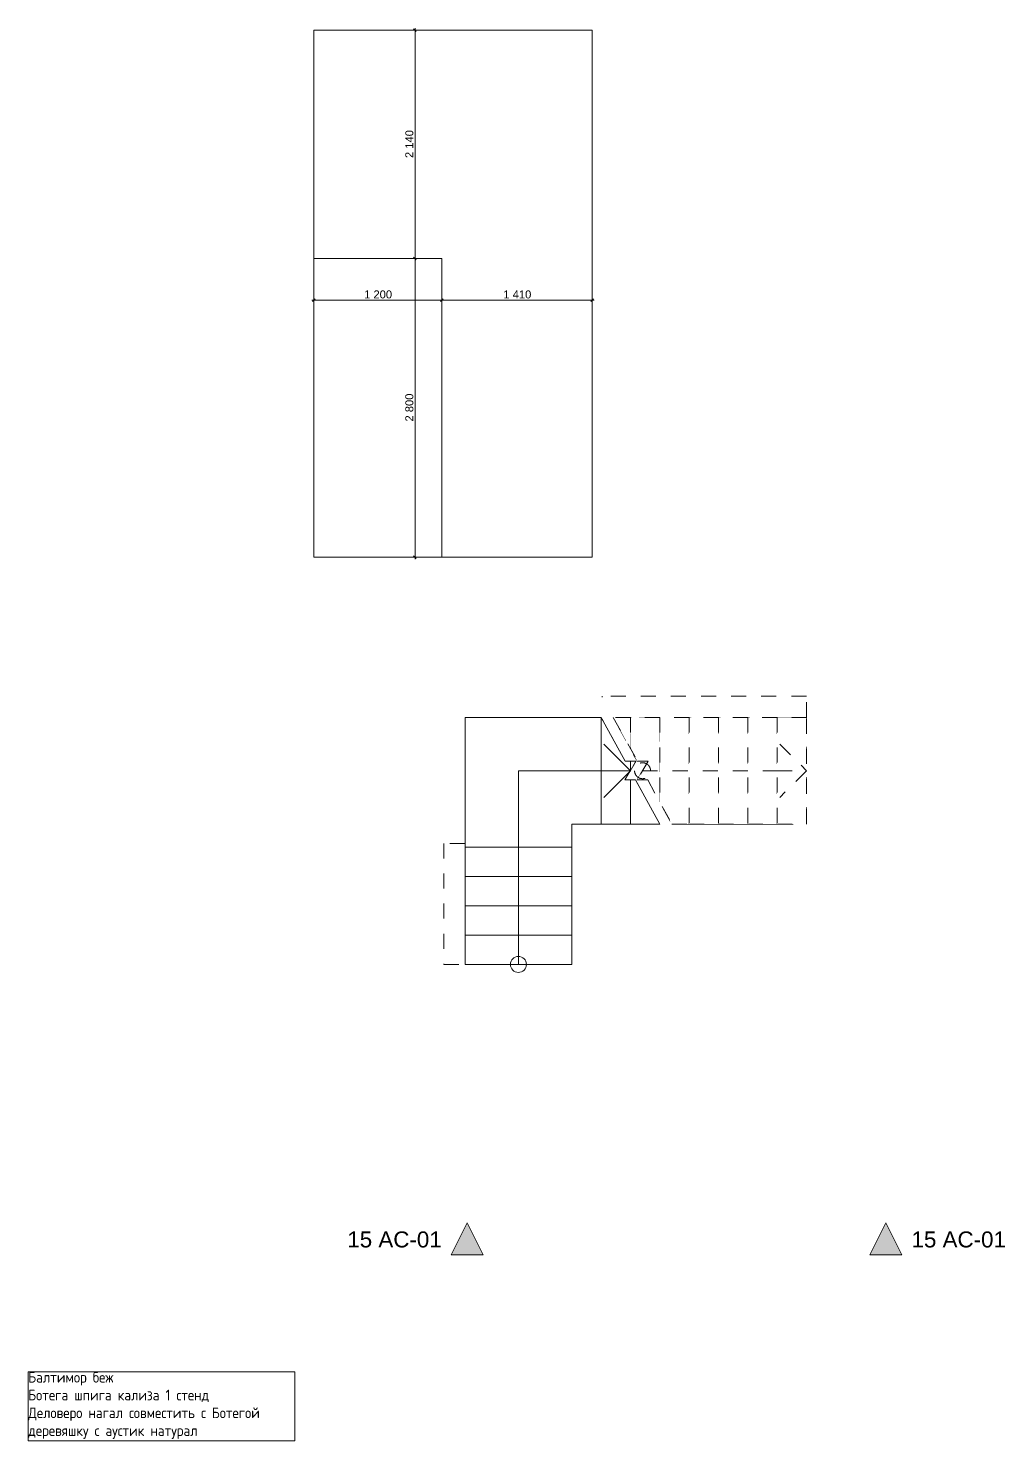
# Model space of a CAD drawing. Header units: millimetres. Extents: x 2336463 to 2579121, y 595385 to 778077.
# Drawn here: x 2492781 to 2501935, y 701794 to 715035 of the extents above; entities that cross this region are included whole.
import ezdxf

# ---------------------------------------------------------------- set-up
doc = ezdxf.new("R2010")
doc.units = ezdxf.units.MM
doc.header["$MEASUREMENT"] = 0
for name, pattern in [('Wipeout_Contour', [1000, 0, -1000]), ('Пунктирная', [88.194442, 0, -88.194442]), ('Штриховая', [282.222223, 141.111112, -141.111112])]:
    doc.linetypes.add(name, pattern=pattern)
for name, color, linetype, lineweight in [('+ план экспозиций_Ном._пера__1', 7, 'Continuous', 13), ('+развертка_Ном._пера__7', 7, 'Continuous', 15), ('1 Планировка_Ном._пера__1', 7, 'Continuous', 13)]:
    doc.layers.add(name, color=color, linetype=linetype, lineweight=lineweight)
for name, color, linetype in [('+развертка', 7, 'Continuous'), ('1 Планировка размеры', 7, 'Continuous'), ('Конструктив - Лестницы', 7, 'Continuous')]:
    doc.layers.add(name, color=color, linetype=linetype)
for name, color, linetype, lineweight, true_color in [('+развертка_Ном._пера__6', 7, 'Continuous', 0, 0x5c5c5c), ('1 Планировка размеры_Ном._пера__242', 7, 'Continuous', 13, 0x1b55b5), ('Конструктив - Лестницы_Ном._пера__11', 7, 'Continuous', 15, 0x6c80ff)]:
    doc.layers.add(name, color=color, linetype=linetype, lineweight=lineweight, true_color=true_color)
doc.styles.add('СГЕНЕРИР_СТИЛЬ_1', font='arial.ttf')
doc.styles.add('СГЕНЕРИР_СТИЛЬ_2', font='arial.ttf')
doc.styles.add('СГЕНЕРИР_СТИЛЬ_4', font='isocp.shx')
doc.dimstyles.new('СГЕНЕРИР_СТИЛЬ__1', dxfattribs={"dimtxt": 75, "dimasz": 23.75, "dimexe": 0.18, "dimexo": 300, "dimgap": 0, "dimtad": 1, "dimtih": 1, "dimtoh": 1, "dimdec": 0, "dimzin": 0, "dimdsep": 46, "dimtxsty": 'СГЕНЕРИР_СТИЛЬ_1', "dimblk": 'ARROWHEAD_6', "dimblk1": 'ARROWHEAD_6', "dimblk2": 'ARROWHEAD_6', "dimcen": 0.09, "dimclrd": 256, "dimclre": 256, "dimclrt": 256, "dimazin": 0, "dimtfac": 1, "dimtdec": 4, "dimtmove": 0, "dimatfit": 3, "dimfxl": 0, "dimtolj": 1, "dimtzin": 0, "dimarcsym": 0})
doc.dimstyles.new('СГЕНЕРИР_СТИЛЬ__2', dxfattribs={"dimtxt": 75, "dimasz": 23.75, "dimexe": 0.18, "dimexo": 300, "dimgap": 0, "dimtad": 1, "dimdec": 0, "dimzin": 0, "dimdsep": 46, "dimtxsty": 'СГЕНЕРИР_СТИЛЬ_1', "dimblk": 'ARROWHEAD_6', "dimblk1": 'ARROWHEAD_6', "dimblk2": 'ARROWHEAD_6', "dimcen": 0.09, "dimclrd": 256, "dimclre": 256, "dimclrt": 256, "dimazin": 0, "dimtfac": 1, "dimtdec": 4, "dimtmove": 0, "dimatfit": 3, "dimfxl": 0, "dimtolj": 1, "dimtzin": 0, "dimarcsym": 0})

# ---------------------------------------------------------------- blocks, each defined once
blk = doc.blocks.new('Лестница_9', base_point=(2086872, 585814))
at = {"layer": 'Конструктив - Лестницы_Ном._пера__11', "color": 171, "linetype": 'Штриховая', "lineweight": 15, "true_color": 0x6c80ff}
for p, q in [((2498161, 708775), (2498161, 708764)), ((2500076, 708775), (2498161, 708775)), ((2500076, 708575), (2500076, 708775)), ((2496876, 707394), (2496676, 707394)), ((2496676, 707394), (2496676, 706259)), ((2496676, 706259), (2496876, 706259))]:
    blk.add_line(p, q, dxfattribs=at)
at = {"layer": 'Конструктив - Лестницы_Ном._пера__11', "color": 171, "linetype": 'Штриховая', "lineweight": 15, "true_color": 0x6c80ff, "flags": 128}
for points in [[(2496901, 708550), (2498161, 708550), (2498161, 708557), (2498151, 708575), (2496876, 708575), (2496876, 707394), (2496901, 707394)], [(2498436, 707575), (2498436, 707988), (2498374, 707988), (2498436, 708092), (2498436, 708163), (2498377, 708163), (2498161, 708557), (2498161, 707575)], [(2498436, 708575), (2498265, 708575), (2498436, 708264)], [(2498588, 707988), (2498711, 707764), (2498711, 708575), (2498436, 708575), (2498436, 708264), (2498492, 708163), (2498592, 708163), (2498488, 707988)], [(2498986, 708575), (2498711, 708575), (2498711, 707764), (2498815, 707575), (2498986, 707575)], [(2498986, 708575), (2498986, 707575), (2499261, 707575), (2499261, 708575)], [(2499261, 708575), (2499261, 707575), (2499536, 707575), (2499536, 708575)], [(2499536, 708575), (2499536, 707575), (2499811, 707575), (2499811, 708575)], [(2499811, 707575), (2500076, 707575), (2500076, 708575), (2499811, 708575)], [(2498436, 708092), (2498477, 708163), (2498436, 708163)], [(2498436, 707575), (2498701, 707575), (2498474, 707988), (2498436, 707988)], [(2497876, 707394), (2497876, 707575), (2498161, 707575), (2498161, 707600), (2497851, 707600), (2497851, 707394)], [(2496876, 707094), (2497876, 707094), (2497876, 707359), (2497876, 707394), (2496876, 707394), (2496876, 707359)], [(2496876, 706819), (2497876, 706819), (2497876, 707094), (2496876, 707094)], [(2496876, 706544), (2497876, 706544), (2497876, 706819), (2496876, 706819)], [(2496876, 706269), (2497876, 706269), (2497876, 706544), (2496876, 706544)]]:
    blk.add_lwpolyline(points, close=True, dxfattribs=at)
at = {"color": 254, "linetype": 'Wipeout_Contour', "lineweight": 0, "ltscale": 10381430.38932764}
blk.add_wipeout([(2497876, 706534), (2496876, 706534), (2496876, 706259), (2497876, 706259)], dxfattribs=at).dxf.layer = 'Конструктив - Лестницы'
at = {"layer": 'Конструктив - Лестницы_Ном._пера__11', "color": 171, "linetype": 'Continuous', "lineweight": 15, "true_color": 0x6c80ff}
for p, q in [((2497876, 706534), (2496876, 706534)), ((2496876, 706534), (2496876, 706259)), ((2497876, 706259), (2497876, 706534)), ((2496876, 706259), (2497876, 706259))]:
    blk.add_line(p, q, dxfattribs=at)
for start, end in [(0, 180), (180, 0)]:
    blk.add_arc((2497376, 706259), 75, start, end, dxfattribs=at)
at = {"color": 254, "linetype": 'Wipeout_Contour', "lineweight": 0, "ltscale": 10381729.83791637}
blk.add_wipeout([(2497876, 706809), (2496876, 706809), (2496876, 706534), (2497876, 706534)], dxfattribs=at).dxf.layer = 'Конструктив - Лестницы'
at = {"layer": 'Конструктив - Лестницы_Ном._пера__11', "color": 171, "linetype": 'Continuous', "lineweight": 15, "true_color": 0x6c80ff}
for p, q in [((2497876, 706809), (2496876, 706809)), ((2496876, 706809), (2496876, 706534)), ((2497876, 706534), (2497876, 706809)), ((2496876, 706534), (2497876, 706534)), ((2497376, 706259), (2497376, 706534))]:
    blk.add_line(p, q, dxfattribs=at)
at = {"color": 254, "linetype": 'Wipeout_Contour', "lineweight": 0, "ltscale": 10382029.39441566}
blk.add_wipeout([(2497876, 707084), (2496876, 707084), (2496876, 706809), (2497876, 706809)], dxfattribs=at).dxf.layer = 'Конструктив - Лестницы'
at = {"layer": 'Конструктив - Лестницы_Ном._пера__11', "color": 171, "linetype": 'Continuous', "lineweight": 15, "true_color": 0x6c80ff}
for p, q in [((2497876, 707084), (2496876, 707084)), ((2496876, 707084), (2496876, 706809)), ((2497876, 706809), (2497876, 707084)), ((2496876, 706809), (2497876, 706809))]:
    blk.add_line(p, q, dxfattribs=at)
at = {"color": 254, "linetype": 'Wipeout_Contour', "lineweight": 0, "ltscale": 10382329.05881616}
blk.add_wipeout([(2497876, 707084), (2497876, 707359), (2496876, 707359), (2496876, 707084)], dxfattribs=at).dxf.layer = 'Конструктив - Лестницы'
at = {"layer": 'Конструктив - Лестницы_Ном._пера__11', "color": 171, "linetype": 'Continuous', "lineweight": 15, "true_color": 0x6c80ff}
for p, q in [((2497876, 707359), (2496876, 707359)), ((2496876, 707359), (2496876, 707084)), ((2497876, 707084), (2497876, 707359)), ((2496876, 707084), (2497876, 707084))]:
    blk.add_line(p, q, dxfattribs=at)
at = {"color": 254, "linetype": 'Wipeout_Contour', "lineweight": 0, "ltscale": 15575990.20349799}
blk.add_wipeout([(2497876, 707575), (2498151, 707575), (2498151, 708575), (2496876, 708575), (2496876, 707359), (2497876, 707359)], dxfattribs=at).dxf.layer = 'Конструктив - Лестницы'
at = {"layer": 'Конструктив - Лестницы_Ном._пера__11', "color": 171, "linetype": 'Continuous', "lineweight": 15, "true_color": 0x6c80ff}
for p, q in [((2498151, 708575), (2496876, 708575)), ((2496876, 708575), (2496876, 707359)), ((2498151, 707575), (2498151, 708575)), ((2497376, 707359), (2497376, 708075)), ((2497876, 707359), (2497876, 707575)), ((2497876, 707575), (2498151, 707575)), ((2496876, 707359), (2497876, 707359)), ((2497376, 706534), (2497376, 707359))]:
    blk.add_line(p, q, dxfattribs=at)
at = {"color": 254, "linetype": 'Wipeout_Contour', "lineweight": 0, "ltscale": 20773838.29210251}
blk.add_wipeout([(2498426, 707575), (2498426, 707988), (2498374, 707988), (2498426, 708075), (2498426, 708163), (2498377, 708163), (2498151, 708575), (2498151, 707575)], dxfattribs=at).dxf.layer = 'Конструктив - Лестницы'
at = {"layer": 'Конструктив - Лестницы_Ном._пера__11', "color": 171, "linetype": 'Continuous', "lineweight": 15, "true_color": 0x6c80ff}
for p, q in [((2498151, 708575), (2498151, 707575)), ((2498426, 708075), (2498426, 708163)), ((2497376, 708075), (2498151, 708075)), ((2498426, 707575), (2498426, 707988)), ((2498151, 707575), (2498426, 707575))]:
    blk.add_line(p, q, dxfattribs=at)
at = {"color": 254, "linetype": 'Wipeout_Contour', "lineweight": 0, "ltscale": 7790649.820445778}
blk.add_wipeout([(2498426, 708575), (2498265, 708575), (2498426, 708283)], dxfattribs=at).dxf.layer = 'Конструктив - Лестницы'
at = {"layer": 'Конструктив - Лестницы_Ном._пера__11', "color": 171, "linetype": 'Штриховая', "lineweight": 15, "true_color": 0x6c80ff}
for p, q in [((2498426, 708575), (2498265, 708575)), ((2498426, 708283), (2498426, 708575))]:
    blk.add_line(p, q, dxfattribs=at)
at = {"color": 254, "linetype": 'Wipeout_Contour', "lineweight": 0, "ltscale": 7790573.835527041}
blk.add_wipeout([(2498477, 708163), (2498426, 708163), (2498426, 708075)], dxfattribs=at).dxf.layer = 'Конструктив - Лестницы'
at = {"color": 254, "linetype": 'Wipeout_Contour', "lineweight": 0, "ltscale": 10387292.17631187}
blk.add_wipeout([(2498701, 707575), (2498474, 707988), (2498426, 707988), (2498426, 707575)], dxfattribs=at).dxf.layer = 'Конструктив - Лестницы'
at = {"layer": 'Конструктив - Лестницы_Ном._пера__11', "color": 171, "linetype": 'Continuous', "lineweight": 15, "true_color": 0x6c80ff}
for p, q in [((2498426, 708163), (2498426, 708075)), ((2498426, 707988), (2498426, 707575)), ((2498426, 707575), (2498701, 707575))]:
    blk.add_line(p, q, dxfattribs=at)
at = {"color": 254, "linetype": 'Wipeout_Contour', "lineweight": 0, "ltscale": 20775819.90169611}
blk.add_wipeout([(2498588, 707988), (2498701, 707783), (2498701, 708575), (2498426, 708575), (2498426, 708283), (2498492, 708163), (2498592, 708163), (2498488, 707988)], dxfattribs=at).dxf.layer = 'Конструктив - Лестницы'
at = {"layer": 'Конструктив - Лестницы_Ном._пера__11', "color": 171, "linetype": 'Continuous', "lineweight": 15, "true_color": 0x6c80ff}
for p, q in [((2498151, 708575), (2498377, 708163)), ((2498176, 708325), (2498426, 708075)), ((2498477, 708163), (2498374, 707988)), ((2498377, 708163), (2498477, 708163)), ((2498151, 708075), (2498426, 708075)), ((2498426, 708075), (2498176, 707825)), ((2498374, 707988), (2498474, 707988))]:
    blk.add_line(p, q, dxfattribs=at)
at = {"layer": 'Конструктив - Лестницы_Ном._пера__11', "color": 171, "linetype": 'Штриховая', "lineweight": 15, "true_color": 0x6c80ff}
for p, q in [((2498265, 708575), (2498492, 708163)), ((2498426, 708575), (2498426, 708283)), ((2498701, 708575), (2498426, 708575)), ((2498701, 707783), (2498701, 708575)), ((2498592, 708163), (2498488, 707988)), ((2498492, 708163), (2498592, 708163)), ((2498488, 707988), (2498588, 707988))]:
    blk.add_line(p, q, dxfattribs=at)
for start, end in [(0, 180), (180, 0)]:
    blk.add_arc((2498540, 708075), 75, start, end, dxfattribs=at)
at = {"color": 254, "linetype": 'Wipeout_Contour', "lineweight": 0, "ltscale": 12986008.30645676}
blk.add_wipeout([(2498976, 707575), (2498976, 708575), (2498701, 708575), (2498701, 707783), (2498815, 707575)], dxfattribs=at).dxf.layer = 'Конструктив - Лестницы'
at = {"layer": 'Конструктив - Лестницы_Ном._пера__11', "color": 171, "linetype": 'Штриховая', "lineweight": 15, "true_color": 0x6c80ff}
for p, q in [((2498701, 708575), (2498701, 707783)), ((2498976, 708575), (2498701, 708575)), ((2498976, 707575), (2498976, 708575)), ((2498588, 707988), (2498815, 707575)), ((2498815, 707575), (2498976, 707575))]:
    blk.add_line(p, q, dxfattribs=at)
at = {"layer": 'Конструктив - Лестницы_Ном._пера__11', "color": 171, "linetype": 'Continuous', "lineweight": 15, "true_color": 0x6c80ff}
blk.add_line((2498474, 707988), (2498701, 707575), dxfattribs=at)
at = {"color": 254, "linetype": 'Wipeout_Contour', "lineweight": 0, "ltscale": 10389946.78564246}
blk.add_wipeout([(2499251, 708575), (2498976, 708575), (2498976, 707575), (2499251, 707575)], dxfattribs=at).dxf.layer = 'Конструктив - Лестницы'
at = {"layer": 'Конструктив - Лестницы_Ном._пера__11', "color": 171, "linetype": 'Штриховая', "lineweight": 15, "true_color": 0x6c80ff}
for p, q in [((2498976, 708575), (2498976, 707575)), ((2499251, 708575), (2498976, 708575)), ((2499251, 707575), (2499251, 708575)), ((2498976, 707575), (2499251, 707575))]:
    blk.add_line(p, q, dxfattribs=at)
at = {"color": 254, "linetype": 'Wipeout_Contour', "lineweight": 0, "ltscale": 10391005.13015108}
blk.add_wipeout([(2499526, 708575), (2499251, 708575), (2499251, 707575), (2499526, 707575)], dxfattribs=at).dxf.layer = 'Конструктив - Лестницы'
at = {"layer": 'Конструктив - Лестницы_Ном._пера__11', "color": 171, "linetype": 'Штриховая', "lineweight": 15, "true_color": 0x6c80ff}
for p, q in [((2499251, 708575), (2499251, 707575)), ((2499526, 708575), (2499251, 708575)), ((2499526, 707575), (2499526, 708575)), ((2499251, 707575), (2499526, 707575))]:
    blk.add_line(p, q, dxfattribs=at)
at = {"color": 254, "linetype": 'Wipeout_Contour', "lineweight": 0, "ltscale": 10392063.48325928}
blk.add_wipeout([(2499801, 708575), (2499526, 708575), (2499526, 707575), (2499801, 707575)], dxfattribs=at).dxf.layer = 'Конструктив - Лестницы'
at = {"layer": 'Конструктив - Лестницы_Ном._пера__11', "color": 171, "linetype": 'Штриховая', "lineweight": 15, "true_color": 0x6c80ff}
for p, q in [((2499526, 708575), (2499526, 707575)), ((2499801, 708575), (2499526, 708575)), ((2499801, 707575), (2499801, 708575)), ((2499526, 707575), (2499801, 707575))]:
    blk.add_line(p, q, dxfattribs=at)
at = {"color": 254, "linetype": 'Wipeout_Contour', "lineweight": 0, "ltscale": 10393121.84501633}
blk.add_wipeout([(2499801, 707575), (2500076, 707575), (2500076, 708575), (2499801, 708575)], dxfattribs=at).dxf.layer = 'Конструктив - Лестницы'
at = {"layer": 'Конструктив - Лестницы_Ном._пера__11', "color": 171, "linetype": 'Штриховая', "lineweight": 15, "true_color": 0x6c80ff}
for p, q in [((2499801, 708575), (2499801, 707575)), ((2500076, 708575), (2499801, 708575)), ((2500076, 707575), (2500076, 708575)), ((2499826, 708325), (2500076, 708075)), ((2498540, 708075), (2499801, 708075)), ((2499801, 708075), (2500076, 708075)), ((2500076, 708075), (2499826, 707825)), ((2499801, 707575), (2500076, 707575))]:
    blk.add_line(p, q, dxfattribs=at)
blk = doc.blocks.new('*D3303', base_point=(2086872, 585814))
at = {"layer": '1 Планировка размеры_Ном._пера__242', "color": 152, "linetype": 'Continuous', "lineweight": 13, "true_color": 0x1b55b5}
for p, q in [((2496430, 712876), (2496383, 712876)), ((2496394, 712888), (2496419, 712863)), ((2496407, 710076), (2496407, 712876)), ((2496430, 710076), (2496383, 710076)), ((2496394, 710088), (2496419, 710063)), ((2496407, 710057), (2496407, 710076))]:
    blk.add_line(p, q, dxfattribs=at)
at = {"layer": '1 Планировка размеры_Ном._пера__242', "color": 152, "lineweight": 13, "true_color": 0x1b55b5, "insert": (2496392, 711348), "char_height": 75, "attachment_point": 7, "rotation": 90, "style": 'СГЕНЕРИР_СТИЛЬ_1'}
blk.add_mtext('\\A1;{\\pql;\\fArial|b0|i0|c204|p38;2\xa0800}', dxfattribs=at)
blk = doc.blocks.new('ARROWHEAD_6')
at = {"color": 0, "linetype": 'Continuous', "lineweight": 0}
for p, q in [((0, 0), (-1, 0)), ((-0.5, -0.5), (0.5, 0.5))]:
    blk.add_line(p, q, dxfattribs=at)
blk = doc.blocks.new('*D3304', base_point=(2086872, 585814))
at = {"layer": '1 Планировка размеры_Ном._пера__242', "color": 152, "linetype": 'Continuous', "lineweight": 13, "true_color": 0x1b55b5}
for p, q in [((2496430, 715016), (2495758, 715016)), ((2496419, 715003), (2496394, 715028)), ((2496407, 715016), (2496407, 715035)), ((2496407, 712876), (2496407, 715016)), ((2496430, 712876), (2496383, 712876)), ((2496394, 712888), (2496419, 712863))]:
    blk.add_line(p, q, dxfattribs=at)
at = {"layer": '1 Планировка размеры_Ном._пера__242', "color": 152, "lineweight": 13, "true_color": 0x1b55b5, "insert": (2496392, 713818), "char_height": 75, "attachment_point": 7, "rotation": 90, "style": 'СГЕНЕРИР_СТИЛЬ_1'}
blk.add_mtext('\\A1;{\\pql;\\fArial|b0|i0|c204|p38;2\xa0140}', dxfattribs=at)
blk = doc.blocks.new('*D3305', base_point=(2086872, 585814))
at = {"layer": '1 Планировка размеры_Ном._пера__242', "color": 152, "linetype": 'Continuous', "lineweight": 13, "true_color": 0x1b55b5}
for p, q in [((2495470, 712498), (2495445, 712473)), ((2495458, 712462), (2495458, 712576)), ((2496670, 712498), (2496645, 712473)), ((2496658, 712462), (2496658, 712576)), ((2495439, 712486), (2495458, 712486)), ((2495458, 712486), (2496658, 712486))]:
    blk.add_line(p, q, dxfattribs=at)
at = {"layer": '1 Планировка размеры_Ном._пера__242', "color": 152, "lineweight": 13, "true_color": 0x1b55b5, "insert": (2495930, 712501), "char_height": 75, "attachment_point": 7, "style": 'СГЕНЕРИР_СТИЛЬ_1'}
blk.add_mtext('\\A1;{\\pql;\\fArial|b0|i0|c204|p38;1\xa0200}', dxfattribs=at)
blk = doc.blocks.new('*D3306', base_point=(2086872, 585814))
at = {"layer": '1 Планировка размеры_Ном._пера__242', "color": 152, "linetype": 'Continuous', "lineweight": 13, "true_color": 0x1b55b5}
for p, q in [((2496670, 712498), (2496645, 712473)), ((2496658, 712462), (2496658, 712576)), ((2498055, 712473), (2498080, 712498)), ((2498068, 710376), (2498068, 712509)), ((2496658, 712486), (2498068, 712486)), ((2498068, 712486), (2498087, 712486))]:
    blk.add_line(p, q, dxfattribs=at)
at = {"layer": '1 Планировка размеры_Ном._пера__242', "color": 152, "lineweight": 13, "true_color": 0x1b55b5, "insert": (2497235, 712501), "char_height": 75, "attachment_point": 7, "style": 'СГЕНЕРИР_СТИЛЬ_1'}
blk.add_mtext('\\A1;{\\pql;\\fArial|b0|i0|c204|p38;1\xa0410}', dxfattribs=at)
blk = doc.blocks.new('Плоскость Сечения_2', base_point=(2496897, 703538))
at = {"layer": '+развертка_Ном._пера__6', "linetype": 'Continuous', "lineweight": 0, "true_color": 0x5c5c5c}
for points in [[(2496747, 703538), (2497047, 703538), (2496897, 703838)], [(2500971, 703538), (2500821, 703838), (2500671, 703538)]]:
    blk.add_hatch(color=251, dxfattribs=at).paths.add_polyline_path(points)
at = {"layer": '+развертка_Ном._пера__6', "color": 251, "linetype": 'Continuous', "lineweight": 0, "true_color": 0x5c5c5c, "flags": 128}
for points in [[(2496747, 703538), (2497047, 703538), (2496897, 703838)], [(2500971, 703538), (2500671, 703538), (2500821, 703838)]]:
    blk.add_lwpolyline(points, close=True, dxfattribs=at)
at = {"layer": '+развертка_Ном._пера__7', "color": 7, "lineweight": 15, "char_height": 150, "style": 'СГЕНЕРИР_СТИЛЬ_2'}
for s, insert, attachment_point in [('\\A1;{\\pqr;\\pt0;\\fArial|b0|i0|c0|p38;15 АС-01}', (2496657, 703604), 9), ('\\A1;{\\pql;\\pt0;\\fArial|b0|i0|c0|p38;15 АС-01}', (2501061, 703604), 7)]:
    blk.add_mtext(s, dxfattribs=dict(at, insert=insert, attachment_point=attachment_point))

msp = doc.modelspace()

# ---------------------------------------------------------------- linework, layer by layer
at = {"layer": '+ план экспозиций_Ном._пера__1', "color": 7, "linetype": 'Continuous', "lineweight": 13, "flags": 128}
msp.add_lwpolyline([(2492781.2, 702438.8), (2495281.4, 702438.8), (2495281.4, 701793.6), (2492781.2, 701793.6)], close=True, dxfattribs=at)
at = {"layer": '1 Планировка_Ном._пера__1', "color": 7, "linetype": 'Continuous', "lineweight": 13}
for p, q in [((2495457.9, 715015.8), (2498067.9, 715015.8)), ((2495457.9, 710075.8), (2495457.9, 715015.8)), ((2498067.9, 715015.8), (2498067.9, 710075.8)), ((2496657.9, 712875.8), (2495457.9, 712875.8)), ((2495457.9, 712875.8), (2495457.9, 710075.8)), ((2496657.9, 710075.8), (2496657.9, 712875.8)), ((2498067.9, 710075.8), (2495457.9, 710075.8)), ((2495457.9, 710075.8), (2496657.9, 710075.8))]:
    msp.add_line(p, q, dxfattribs=at)

# ---------------------------------------------------------------- block references
at = {"layer": '+развертка', "color": 251, "lineweight": 0, "true_color": 0x5c5c5c}
msp.add_blockref('Плоскость Сечения_2', (2496897.4, 703537.6), dxfattribs=at)
at = {"layer": 'Конструктив - Лестницы', "color": 8, "linetype": 'Пунктирная', "lineweight": 15}
msp.add_blockref('Лестница_9', (2086872, 585813.7), dxfattribs=at)

# ---------------------------------------------------------------- texts
at = {"layer": '+ план экспозиций_Ном._пера__1', "color": 7, "linetype": 'Continuous', "lineweight": 13, "insert": (2492781.2, 702438.8), "char_height": 100, "attachment_point": 1, "style": 'СГЕНЕРИР_СТИЛЬ_4'}
msp.add_mtext('\\A1;{\\pql;\\Fisocp.shx;Балтимор беж\\P\\pql;\\Fisocp.shx;Ботега шпига кализа 1 стенд \\P\\pql;\\Fisocp.shx;Деловеро нагал совместить с Ботегой\\P\\pql;\\Fisocp.shx;деревяшку с аустик натурал\\P\\pql;\\Fisocp.shx;}', dxfattribs=at)

# ---------------------------------------------------------------- dimensions: what is measured, and where the dimension line sits
at = {"layer": '1 Планировка размеры', "color": 152, "linetype": 'Continuous', "lineweight": 13, "true_color": 0x1b55b5}
for base, p1, p2, picture, middle in [((2496406.8, 715015.8), (2496657.9, 712875.8), (2495457.9, 715015.8), '*D3304', (2496354.3, 713946.4)), ((2496406.8, 712875.8), (2496657.9, 710075.8), (2496657.9, 712875.8), '*D3303', (2496354.3, 711476.4))]:
    dim = msp.add_linear_dim(base=base, p1=p1, p2=p2, angle=90, dimstyle='СГЕНЕРИР_СТИЛЬ__2', dxfattribs=at)
    dim.commit()
    dim.dimension.update_dxf_attribs({"geometry": picture, "text_midpoint": middle, "dimtype": 160, "text_rotation": 90})
for base, p1, p2, picture, middle in [((2496657.9, 712485.8), (2495457.9, 712875.8), (2496657.9, 712875.8), '*D3305', (2496058.5, 712538.3)), ((2498067.9, 712485.8), (2496657.9, 712875.8), (2498067.9, 710075.8), '*D3306', (2497363.5, 712538.3))]:
    dim = msp.add_linear_dim(base=base, p1=p1, p2=p2, dimstyle='СГЕНЕРИР_СТИЛЬ__1', dxfattribs=at)
    dim.commit()
    dim.dimension.update_dxf_attribs({"geometry": picture, "text_midpoint": middle, "dimtype": 160})

doc.saveas('drawing.dxf')
